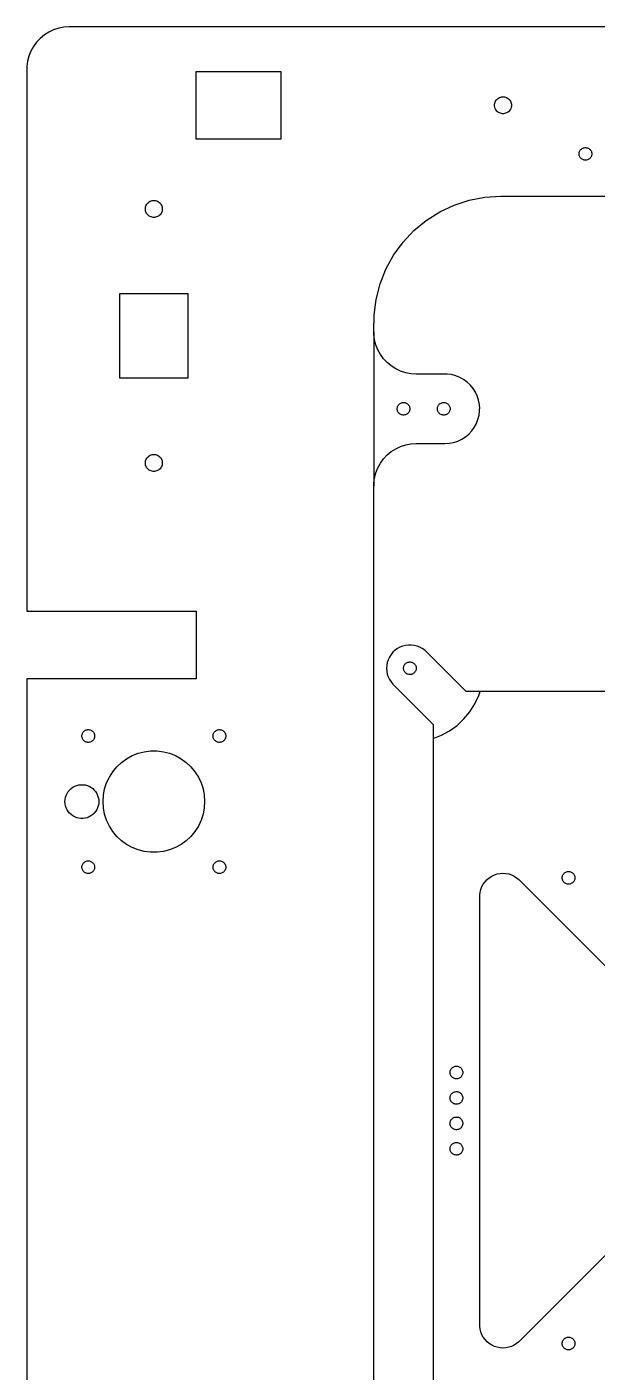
# Model space of a CAD drawing. Header units: millimetres. Extents: x -400 to 400, y 10 to 536.
# Drawn here: x 10 to 144.8, y 218.2 to 536 of the extents above; entities that cross this region are included whole.
import ezdxf

# ---------------------------------------------------------------- set-up
doc = ezdxf.new("R2010")
doc.units = ezdxf.units.MM
doc.layers.add('iTopie_plates-CNC-16mm_thickness_layer_1', color=1, linetype='Continuous')
doc.layers.add('iTopie_plates-CNC-16mm_thickness_layer_2', color=2, linetype='Continuous')

msp = doc.modelspace()

# ---------------------------------------------------------------- linework, layer by layer
at = {"layer": 'iTopie_plates-CNC-16mm_thickness_layer_1'}
for points in [[(390, 536), (20, 536), (20, 536), (18.7467, 535.921), (18.7467, 535.921), (17.5131, 535.686), (17.5131, 535.686), (16.3187, 535.298), (16.3187, 535.298), (15.1824, 534.763), (15.1824, 534.763), (14.1221, 534.09), (14.1221, 534.09), (13.1545, 533.29), (13.1545, 533.29), (12.2949, 532.374), (12.2949, 532.374), (11.5567, 531.358), (11.5567, 531.358), (10.9517, 530.258), (10.9517, 530.258), (10.4894, 529.09), (10.4894, 529.09), (10.1771, 527.874), (10.1771, 527.874), (10.0197, 526.628), (10.0197, 526.628), (10.0197, 526), (10.0197, 526), (10, 526), (10, 526), (10, 398), (10, 398), (50, 398), (50, 398), (50, 382), (50, 382), (10, 382), (10, 382), (10, 106)], [(50, 509.5), (50, 525.5), (50, 525.5), (70, 525.5), (70, 525.5), (70, 509.5), (70, 509.5), (50, 509.5)], [(122.374, 515.504), (122.125, 515.535), (122.125, 515.535), (121.882, 515.598), (121.882, 515.598), (121.648, 515.69), (121.648, 515.69), (121.428, 515.811), (121.428, 515.811), (121.225, 515.959), (121.225, 515.959), (121.042, 516.131), (121.042, 516.131), (120.882, 516.324), (120.882, 516.324), (120.747, 516.536), (120.747, 516.536), (120.64, 516.764), (120.64, 516.764), (120.563, 517.003), (120.563, 517.003), (120.516, 517.249), (120.516, 517.249), (120.5, 517.5), (120.5, 517.5), (120.516, 517.751), (120.516, 517.751), (120.563, 517.997), (120.563, 517.997), (120.64, 518.236), (120.64, 518.236), (120.747, 518.464), (120.747, 518.464), (120.882, 518.676), (120.882, 518.676), (121.042, 518.869), (121.042, 518.869), (121.225, 519.041), (121.225, 519.041), (121.428, 519.189), (121.428, 519.189), (121.648, 519.31), (121.648, 519.31), (121.882, 519.402), (121.882, 519.402), (122.125, 519.465), (122.125, 519.465), (122.374, 519.496), (122.374, 519.496), (122.626, 519.496), (122.626, 519.496), (122.875, 519.465), (122.875, 519.465), (123.118, 519.402), (123.118, 519.402), (123.352, 519.31), (123.352, 519.31), (123.572, 519.189), (123.572, 519.189), (123.775, 519.041), (123.775, 519.041), (123.958, 518.869), (123.958, 518.869), (124.118, 518.676), (124.118, 518.676), (124.253, 518.464), (124.253, 518.464), (124.36, 518.236), (124.36, 518.236), (124.437, 517.997), (124.437, 517.997), (124.484, 517.751), (124.484, 517.751), (124.5, 517.5), (124.5, 517.5), (124.484, 517.249), (124.484, 517.249), (124.437, 517.003), (124.437, 517.003), (124.36, 516.764), (124.36, 516.764), (124.253, 516.536), (124.253, 516.536), (124.118, 516.324), (124.118, 516.324), (123.958, 516.131), (123.958, 516.131), (123.775, 515.959), (123.775, 515.959), (123.572, 515.811), (123.572, 515.811), (123.352, 515.69), (123.352, 515.69), (123.118, 515.598), (123.118, 515.598), (122.875, 515.535), (122.875, 515.535), (122.626, 515.504), (122.626, 515.504), (122.374, 515.504)], [(141.906, 504.503), (141.719, 504.527), (141.719, 504.527), (141.536, 504.573), (141.536, 504.573), (141.361, 504.643), (141.361, 504.643), (141.196, 504.734), (141.196, 504.734), (141.044, 504.844), (141.044, 504.844), (140.907, 504.973), (140.907, 504.973), (140.786, 505.118), (140.786, 505.118), (140.686, 505.277), (140.686, 505.277), (140.605, 505.448), (140.605, 505.448), (140.547, 505.627), (140.547, 505.627), (140.512, 505.812), (140.512, 505.812), (140.5, 506), (140.5, 506), (140.512, 506.188), (140.512, 506.188), (140.547, 506.373), (140.547, 506.373), (140.605, 506.552), (140.605, 506.552), (140.686, 506.723), (140.686, 506.723), (140.786, 506.882), (140.786, 506.882), (140.907, 507.027), (140.907, 507.027), (141.044, 507.156), (141.044, 507.156), (141.196, 507.266), (141.196, 507.266), (141.361, 507.357), (141.361, 507.357), (141.536, 507.427), (141.536, 507.427), (141.719, 507.473), (141.719, 507.473), (141.906, 507.497), (141.906, 507.497), (142.094, 507.497), (142.094, 507.497), (142.281, 507.473), (142.281, 507.473), (142.464, 507.427), (142.464, 507.427), (142.639, 507.357), (142.639, 507.357), (142.804, 507.266), (142.804, 507.266), (142.956, 507.156), (142.956, 507.156), (143.093, 507.027), (143.093, 507.027), (143.214, 506.882), (143.214, 506.882), (143.314, 506.723), (143.314, 506.723), (143.395, 506.552), (143.395, 506.552), (143.453, 506.373), (143.453, 506.373), (143.488, 506.188), (143.488, 506.188), (143.5, 506), (143.5, 506), (143.488, 505.812), (143.488, 505.812), (143.453, 505.627), (143.453, 505.627), (143.395, 505.448), (143.395, 505.448), (143.314, 505.277), (143.314, 505.277), (143.214, 505.118), (143.214, 505.118), (143.093, 504.973), (143.093, 504.973), (142.956, 504.844), (142.956, 504.844), (142.804, 504.734), (142.804, 504.734), (142.639, 504.643), (142.639, 504.643), (142.464, 504.573), (142.464, 504.573), (142.281, 504.527), (142.281, 504.527), (142.094, 504.503), (142.094, 504.503), (141.906, 504.503)], [(92, 166), (92, 427.6), (92, 427.6), (92.0197, 427.6), (92.0197, 427.6), (92.0197, 428.228), (92.0197, 428.228), (92.1771, 429.474), (92.1771, 429.474), (92.4894, 430.69), (92.4894, 430.69), (92.9517, 431.858), (92.9517, 431.858), (93.5567, 432.958), (93.5567, 432.958), (94.2949, 433.974), (94.2949, 433.974), (95.1545, 434.89), (95.1545, 434.89), (96.1221, 435.69), (96.1221, 435.69), (97.1824, 436.363), (97.1824, 436.363), (98.3187, 436.898), (98.3187, 436.898), (99.5131, 437.286), (99.5131, 437.286), (100.747, 437.521), (100.747, 437.521), (102, 437.6), (102, 437.6), (108.8, 437.6), (108.8, 437.6), (109.828, 437.665), (109.828, 437.665), (110.839, 437.858), (110.839, 437.858), (111.819, 438.176), (111.819, 438.176), (112.75, 438.614), (112.75, 438.614), (113.62, 439.166), (113.62, 439.166), (114.413, 439.822), (114.413, 439.822), (115.118, 440.573), (115.118, 440.573), (115.723, 441.406), (115.723, 441.406), (116.22, 442.309), (116.22, 442.309), (116.599, 443.266), (116.599, 443.266), (116.855, 444.263), (116.855, 444.263), (116.984, 445.285), (116.984, 445.285), (116.984, 445.8), (116.984, 445.8), (117, 445.8), (117, 445.8), (116.935, 446.828), (116.935, 446.828), (116.742, 447.839), (116.742, 447.839), (116.424, 448.819), (116.424, 448.819), (115.986, 449.75), (115.986, 449.75), (115.434, 450.62), (115.434, 450.62), (114.778, 451.413), (114.778, 451.413), (114.027, 452.118), (114.027, 452.118), (113.194, 452.723), (113.194, 452.723), (112.291, 453.22), (112.291, 453.22), (111.334, 453.599), (111.334, 453.599), (110.337, 453.855), (110.337, 453.855), (109.315, 453.984), (109.315, 453.984), (108.8, 453.984), (108.8, 453.984), (108.8, 454), (108.8, 454), (102, 454), (102, 454), (100.747, 454.079), (100.747, 454.079), (99.5131, 454.314), (99.5131, 454.314), (98.3187, 454.702), (98.3187, 454.702), (97.1824, 455.237), (97.1824, 455.237), (96.1221, 455.91), (96.1221, 455.91), (95.1545, 456.71), (95.1545, 456.71), (94.2949, 457.626), (94.2949, 457.626), (93.5567, 458.642), (93.5567, 458.642), (92.9517, 459.742), (92.9517, 459.742), (92.4894, 460.91), (92.4894, 460.91), (92.1771, 462.126), (92.1771, 462.126), (92.0197, 463.372), (92.0197, 463.372), (92.0197, 464), (92.0197, 464), (92, 464), (92, 464), (92, 466), (92, 466), (92.0592, 466), (92.0592, 466), (92.0592, 467.884), (92.0592, 467.884), (92.5314, 471.621), (92.5314, 471.621), (93.4683, 475.271), (93.4683, 475.271), (94.8552, 478.773), (94.8552, 478.773), (96.6702, 482.075), (96.6702, 482.075), (98.8846, 485.123), (98.8846, 485.123), (101.464, 487.869), (101.464, 487.869), (104.366, 490.271), (104.366, 490.271), (107.547, 492.289), (107.547, 492.289), (110.956, 493.893), (110.956, 493.893), (114.539, 495.057), (114.539, 495.057), (118.24, 495.763), (118.24, 495.763), (122, 496), (122, 496), (170, 496)], [(39.8744, 491.004), (39.6252, 491.035), (39.6252, 491.035), (39.382, 491.098), (39.382, 491.098), (39.1484, 491.19), (39.1484, 491.19), (38.9283, 491.311), (38.9283, 491.311), (38.7251, 491.459), (38.7251, 491.459), (38.5421, 491.631), (38.5421, 491.631), (38.382, 491.824), (38.382, 491.824), (38.2474, 492.036), (38.2474, 492.036), (38.1404, 492.264), (38.1404, 492.264), (38.0628, 492.503), (38.0628, 492.503), (38.0158, 492.749), (38.0158, 492.749), (38, 493), (38, 493), (38.0158, 493.251), (38.0158, 493.251), (38.0628, 493.497), (38.0628, 493.497), (38.1404, 493.736), (38.1404, 493.736), (38.2474, 493.964), (38.2474, 493.964), (38.382, 494.176), (38.382, 494.176), (38.5421, 494.369), (38.5421, 494.369), (38.7251, 494.541), (38.7251, 494.541), (38.9283, 494.689), (38.9283, 494.689), (39.1484, 494.81), (39.1484, 494.81), (39.382, 494.902), (39.382, 494.902), (39.6252, 494.965), (39.6252, 494.965), (39.8744, 494.996), (39.8744, 494.996), (40.1256, 494.996), (40.1256, 494.996), (40.3748, 494.965), (40.3748, 494.965), (40.618, 494.902), (40.618, 494.902), (40.8515, 494.81), (40.8515, 494.81), (41.0716, 494.689), (41.0716, 494.689), (41.2748, 494.541), (41.2748, 494.541), (41.4579, 494.369), (41.4579, 494.369), (41.618, 494.176), (41.618, 494.176), (41.7526, 493.964), (41.7526, 493.964), (41.8595, 493.736), (41.8595, 493.736), (41.9372, 493.497), (41.9372, 493.497), (41.9842, 493.251), (41.9842, 493.251), (42, 493), (42, 493), (41.9842, 492.749), (41.9842, 492.749), (41.9372, 492.503), (41.9372, 492.503), (41.8595, 492.264), (41.8595, 492.264), (41.7526, 492.036), (41.7526, 492.036), (41.618, 491.824), (41.618, 491.824), (41.4579, 491.631), (41.4579, 491.631), (41.2748, 491.459), (41.2748, 491.459), (41.0716, 491.311), (41.0716, 491.311), (40.8515, 491.19), (40.8515, 491.19), (40.618, 491.098), (40.618, 491.098), (40.3748, 491.035), (40.3748, 491.035), (40.1256, 491.004), (40.1256, 491.004), (39.8744, 491.004)], [(32, 453), (32, 473), (32, 473), (48, 473), (48, 473), (48, 453), (48, 453), (32, 453)], [(98.9058, 444.303), (98.7189, 444.327), (98.7189, 444.327), (98.5365, 444.373), (98.5365, 444.373), (98.3613, 444.443), (98.3613, 444.443), (98.1963, 444.534), (98.1963, 444.534), (98.0439, 444.644), (98.0439, 444.644), (97.9065, 444.773), (97.9065, 444.773), (97.7865, 444.918), (97.7865, 444.918), (97.6855, 445.077), (97.6855, 445.077), (97.6053, 445.248), (97.6053, 445.248), (97.5471, 445.427), (97.5471, 445.427), (97.5118, 445.612), (97.5118, 445.612), (97.5, 445.8), (97.5, 445.8), (97.5118, 445.988), (97.5118, 445.988), (97.5471, 446.173), (97.5471, 446.173), (97.6053, 446.352), (97.6053, 446.352), (97.6855, 446.523), (97.6855, 446.523), (97.7865, 446.682), (97.7865, 446.682), (97.9065, 446.827), (97.9065, 446.827), (98.0439, 446.956), (98.0439, 446.956), (98.1963, 447.066), (98.1963, 447.066), (98.3613, 447.157), (98.3613, 447.157), (98.5365, 447.227), (98.5365, 447.227), (98.7189, 447.273), (98.7189, 447.273), (98.9058, 447.297), (98.9058, 447.297), (99.0942, 447.297), (99.0942, 447.297), (99.2811, 447.273), (99.2811, 447.273), (99.4635, 447.227), (99.4635, 447.227), (99.6387, 447.157), (99.6387, 447.157), (99.8037, 447.066), (99.8037, 447.066), (99.9561, 446.956), (99.9561, 446.956), (100.093, 446.827), (100.093, 446.827), (100.214, 446.682), (100.214, 446.682), (100.314, 446.523), (100.314, 446.523), (100.395, 446.352), (100.395, 446.352), (100.453, 446.173), (100.453, 446.173), (100.488, 445.988), (100.488, 445.988), (100.5, 445.8), (100.5, 445.8), (100.488, 445.612), (100.488, 445.612), (100.453, 445.427), (100.453, 445.427), (100.395, 445.248), (100.395, 445.248), (100.314, 445.077), (100.314, 445.077), (100.214, 444.918), (100.214, 444.918), (100.093, 444.773), (100.093, 444.773), (99.9561, 444.644), (99.9561, 444.644), (99.8037, 444.534), (99.8037, 444.534), (99.6387, 444.443), (99.6387, 444.443), (99.4635, 444.373), (99.4635, 444.373), (99.2811, 444.327), (99.2811, 444.327), (99.0942, 444.303), (99.0942, 444.303), (98.9058, 444.303)], [(108.406, 444.303), (108.219, 444.327), (108.219, 444.327), (108.036, 444.373), (108.036, 444.373), (107.861, 444.443), (107.861, 444.443), (107.696, 444.534), (107.696, 444.534), (107.544, 444.644), (107.544, 444.644), (107.407, 444.773), (107.407, 444.773), (107.286, 444.918), (107.286, 444.918), (107.186, 445.077), (107.186, 445.077), (107.105, 445.248), (107.105, 445.248), (107.047, 445.427), (107.047, 445.427), (107.012, 445.612), (107.012, 445.612), (107, 445.8), (107, 445.8), (107.012, 445.988), (107.012, 445.988), (107.047, 446.173), (107.047, 446.173), (107.105, 446.352), (107.105, 446.352), (107.186, 446.523), (107.186, 446.523), (107.286, 446.682), (107.286, 446.682), (107.407, 446.827), (107.407, 446.827), (107.544, 446.956), (107.544, 446.956), (107.696, 447.066), (107.696, 447.066), (107.861, 447.157), (107.861, 447.157), (108.036, 447.227), (108.036, 447.227), (108.219, 447.273), (108.219, 447.273), (108.406, 447.297), (108.406, 447.297), (108.594, 447.297), (108.594, 447.297), (108.781, 447.273), (108.781, 447.273), (108.964, 447.227), (108.964, 447.227), (109.139, 447.157), (109.139, 447.157), (109.304, 447.066), (109.304, 447.066), (109.456, 446.956), (109.456, 446.956), (109.593, 446.827), (109.593, 446.827), (109.714, 446.682), (109.714, 446.682), (109.814, 446.523), (109.814, 446.523), (109.895, 446.352), (109.895, 446.352), (109.953, 446.173), (109.953, 446.173), (109.988, 445.988), (109.988, 445.988), (110, 445.8), (110, 445.8), (109.988, 445.612), (109.988, 445.612), (109.953, 445.427), (109.953, 445.427), (109.895, 445.248), (109.895, 445.248), (109.814, 445.077), (109.814, 445.077), (109.714, 444.918), (109.714, 444.918), (109.593, 444.773), (109.593, 444.773), (109.456, 444.644), (109.456, 444.644), (109.304, 444.534), (109.304, 444.534), (109.139, 444.443), (109.139, 444.443), (108.964, 444.373), (108.964, 444.373), (108.781, 444.327), (108.781, 444.327), (108.594, 444.303), (108.594, 444.303), (108.406, 444.303)], [(39.8744, 431.004), (39.6252, 431.035), (39.6252, 431.035), (39.382, 431.098), (39.382, 431.098), (39.1484, 431.19), (39.1484, 431.19), (38.9283, 431.311), (38.9283, 431.311), (38.7251, 431.459), (38.7251, 431.459), (38.5421, 431.631), (38.5421, 431.631), (38.382, 431.824), (38.382, 431.824), (38.2474, 432.036), (38.2474, 432.036), (38.1404, 432.264), (38.1404, 432.264), (38.0628, 432.503), (38.0628, 432.503), (38.0158, 432.749), (38.0158, 432.749), (38, 433), (38, 433), (38.0158, 433.251), (38.0158, 433.251), (38.0628, 433.497), (38.0628, 433.497), (38.1404, 433.736), (38.1404, 433.736), (38.2474, 433.964), (38.2474, 433.964), (38.382, 434.176), (38.382, 434.176), (38.5421, 434.369), (38.5421, 434.369), (38.7251, 434.541), (38.7251, 434.541), (38.9283, 434.689), (38.9283, 434.689), (39.1484, 434.81), (39.1484, 434.81), (39.382, 434.902), (39.382, 434.902), (39.6252, 434.965), (39.6252, 434.965), (39.8744, 434.996), (39.8744, 434.996), (40.1256, 434.996), (40.1256, 434.996), (40.3748, 434.965), (40.3748, 434.965), (40.618, 434.902), (40.618, 434.902), (40.8515, 434.81), (40.8515, 434.81), (41.0716, 434.689), (41.0716, 434.689), (41.2748, 434.541), (41.2748, 434.541), (41.4579, 434.369), (41.4579, 434.369), (41.618, 434.176), (41.618, 434.176), (41.7526, 433.964), (41.7526, 433.964), (41.8595, 433.736), (41.8595, 433.736), (41.9372, 433.497), (41.9372, 433.497), (41.9842, 433.251), (41.9842, 433.251), (42, 433), (42, 433), (41.9842, 432.749), (41.9842, 432.749), (41.9372, 432.503), (41.9372, 432.503), (41.8595, 432.264), (41.8595, 432.264), (41.7526, 432.036), (41.7526, 432.036), (41.618, 431.824), (41.618, 431.824), (41.4579, 431.631), (41.4579, 431.631), (41.2748, 431.459), (41.2748, 431.459), (41.0716, 431.311), (41.0716, 431.311), (40.8515, 431.19), (40.8515, 431.19), (40.618, 431.098), (40.618, 431.098), (40.3748, 431.035), (40.3748, 431.035), (40.1256, 431.004), (40.1256, 431.004), (39.8744, 431.004)], [(296.226, 379), (113.774, 379), (113.774, 379), (104.509, 388.265), (104.509, 388.265), (104.006, 388.738), (104.006, 388.738), (103.447, 389.144), (103.447, 389.144), (102.842, 389.477), (102.842, 389.477), (102.2, 389.731), (102.2, 389.731), (101.531, 389.903), (101.531, 389.903), (100.845, 389.989), (100.845, 389.989), (100.155, 389.989), (100.155, 389.989), (99.4694, 389.903), (99.4694, 389.903), (98.8004, 389.731), (98.8004, 389.731), (98.1582, 389.477), (98.1582, 389.477), (97.5529, 389.144), (97.5529, 389.144), (96.9942, 388.738), (96.9942, 388.738), (96.4907, 388.265), (96.4907, 388.265), (96.0504, 387.733), (96.0504, 387.733), (95.6803, 387.15), (95.6803, 387.15), (95.3862, 386.525), (95.3862, 386.525), (95.1728, 385.868), (95.1728, 385.868), (95.0434, 385.189), (95.0434, 385.189), (95, 384.5), (95, 384.5), (95.0434, 383.811), (95.0434, 383.811), (95.1728, 383.132), (95.1728, 383.132), (95.3862, 382.475), (95.3862, 382.475), (95.6803, 381.85), (95.6803, 381.85), (96.0504, 381.267), (96.0504, 381.267), (96.4907, 380.735), (96.4907, 380.735), (106, 371.226), (106, 371.226), (106, 188.774)], [(100.406, 383.003), (100.219, 383.027), (100.219, 383.027), (100.036, 383.073), (100.036, 383.073), (99.8613, 383.143), (99.8613, 383.143), (99.6963, 383.234), (99.6963, 383.234), (99.5439, 383.344), (99.5439, 383.344), (99.4065, 383.473), (99.4065, 383.473), (99.2865, 383.618), (99.2865, 383.618), (99.1855, 383.777), (99.1855, 383.777), (99.1053, 383.948), (99.1053, 383.948), (99.0471, 384.127), (99.0471, 384.127), (99.0118, 384.312), (99.0118, 384.312), (99, 384.5), (99, 384.5), (99.0118, 384.688), (99.0118, 384.688), (99.0471, 384.873), (99.0471, 384.873), (99.1053, 385.052), (99.1053, 385.052), (99.1855, 385.223), (99.1855, 385.223), (99.2865, 385.382), (99.2865, 385.382), (99.4065, 385.527), (99.4065, 385.527), (99.5439, 385.656), (99.5439, 385.656), (99.6963, 385.766), (99.6963, 385.766), (99.8613, 385.857), (99.8613, 385.857), (100.036, 385.927), (100.036, 385.927), (100.219, 385.973), (100.219, 385.973), (100.406, 385.997), (100.406, 385.997), (100.594, 385.997), (100.594, 385.997), (100.781, 385.973), (100.781, 385.973), (100.964, 385.927), (100.964, 385.927), (101.139, 385.857), (101.139, 385.857), (101.304, 385.766), (101.304, 385.766), (101.456, 385.656), (101.456, 385.656), (101.593, 385.527), (101.593, 385.527), (101.714, 385.382), (101.714, 385.382), (101.814, 385.223), (101.814, 385.223), (101.895, 385.052), (101.895, 385.052), (101.953, 384.873), (101.953, 384.873), (101.988, 384.688), (101.988, 384.688), (102, 384.5), (102, 384.5), (101.988, 384.312), (101.988, 384.312), (101.953, 384.127), (101.953, 384.127), (101.895, 383.948), (101.895, 383.948), (101.814, 383.777), (101.814, 383.777), (101.714, 383.618), (101.714, 383.618), (101.593, 383.473), (101.593, 383.473), (101.456, 383.344), (101.456, 383.344), (101.304, 383.234), (101.304, 383.234), (101.139, 383.143), (101.139, 383.143), (100.964, 383.073), (100.964, 383.073), (100.781, 383.027), (100.781, 383.027), (100.594, 383.003), (100.594, 383.003), (100.406, 383.003)], [(24.4058, 367.003), (24.2189, 367.027), (24.2189, 367.027), (24.0365, 367.073), (24.0365, 367.073), (23.8613, 367.143), (23.8613, 367.143), (23.6963, 367.234), (23.6963, 367.234), (23.5439, 367.344), (23.5439, 367.344), (23.4066, 367.473), (23.4066, 367.473), (23.2865, 367.618), (23.2865, 367.618), (23.1855, 367.777), (23.1855, 367.777), (23.1053, 367.948), (23.1053, 367.948), (23.0471, 368.127), (23.0471, 368.127), (23.0118, 368.312), (23.0118, 368.312), (23, 368.5), (23, 368.5), (23.0118, 368.688), (23.0118, 368.688), (23.0471, 368.873), (23.0471, 368.873), (23.1053, 369.052), (23.1053, 369.052), (23.1855, 369.223), (23.1855, 369.223), (23.2865, 369.382), (23.2865, 369.382), (23.4066, 369.527), (23.4066, 369.527), (23.5439, 369.656), (23.5439, 369.656), (23.6963, 369.766), (23.6963, 369.766), (23.8613, 369.857), (23.8613, 369.857), (24.0365, 369.927), (24.0365, 369.927), (24.2189, 369.973), (24.2189, 369.973), (24.4058, 369.997), (24.4058, 369.997), (24.5942, 369.997), (24.5942, 369.997), (24.7811, 369.973), (24.7811, 369.973), (24.9635, 369.927), (24.9635, 369.927), (25.1387, 369.857), (25.1387, 369.857), (25.3037, 369.766), (25.3037, 369.766), (25.4561, 369.656), (25.4561, 369.656), (25.5934, 369.527), (25.5934, 369.527), (25.7135, 369.382), (25.7135, 369.382), (25.8145, 369.223), (25.8145, 369.223), (25.8947, 369.052), (25.8947, 369.052), (25.9529, 368.873), (25.9529, 368.873), (25.9882, 368.688), (25.9882, 368.688), (26, 368.5), (26, 368.5), (25.9882, 368.312), (25.9882, 368.312), (25.9529, 368.127), (25.9529, 368.127), (25.8947, 367.948), (25.8947, 367.948), (25.8145, 367.777), (25.8145, 367.777), (25.7135, 367.618), (25.7135, 367.618), (25.5934, 367.473), (25.5934, 367.473), (25.4561, 367.344), (25.4561, 367.344), (25.3037, 367.234), (25.3037, 367.234), (25.1387, 367.143), (25.1387, 367.143), (24.9635, 367.073), (24.9635, 367.073), (24.7811, 367.027), (24.7811, 367.027), (24.5942, 367.003), (24.5942, 367.003), (24.4058, 367.003)], [(55.4058, 367.003), (55.2189, 367.027), (55.2189, 367.027), (55.0365, 367.073), (55.0365, 367.073), (54.8613, 367.143), (54.8613, 367.143), (54.6963, 367.234), (54.6963, 367.234), (54.5439, 367.344), (54.5439, 367.344), (54.4065, 367.473), (54.4065, 367.473), (54.2865, 367.618), (54.2865, 367.618), (54.1855, 367.777), (54.1855, 367.777), (54.1053, 367.948), (54.1053, 367.948), (54.0471, 368.127), (54.0471, 368.127), (54.0118, 368.312), (54.0118, 368.312), (54, 368.5), (54, 368.5), (54.0118, 368.688), (54.0118, 368.688), (54.0471, 368.873), (54.0471, 368.873), (54.1053, 369.052), (54.1053, 369.052), (54.1855, 369.223), (54.1855, 369.223), (54.2865, 369.382), (54.2865, 369.382), (54.4065, 369.527), (54.4065, 369.527), (54.5439, 369.656), (54.5439, 369.656), (54.6963, 369.766), (54.6963, 369.766), (54.8613, 369.857), (54.8613, 369.857), (55.0365, 369.927), (55.0365, 369.927), (55.2189, 369.973), (55.2189, 369.973), (55.4058, 369.997), (55.4058, 369.997), (55.5942, 369.997), (55.5942, 369.997), (55.7811, 369.973), (55.7811, 369.973), (55.9635, 369.927), (55.9635, 369.927), (56.1387, 369.857), (56.1387, 369.857), (56.3037, 369.766), (56.3037, 369.766), (56.4561, 369.656), (56.4561, 369.656), (56.5934, 369.527), (56.5934, 369.527), (56.7135, 369.382), (56.7135, 369.382), (56.8145, 369.223), (56.8145, 369.223), (56.8947, 369.052), (56.8947, 369.052), (56.9529, 368.873), (56.9529, 368.873), (56.9882, 368.688), (56.9882, 368.688), (57, 368.5), (57, 368.5), (56.9882, 368.312), (56.9882, 368.312), (56.9529, 368.127), (56.9529, 368.127), (56.8947, 367.948), (56.8947, 367.948), (56.8145, 367.777), (56.8145, 367.777), (56.7135, 367.618), (56.7135, 367.618), (56.5934, 367.473), (56.5934, 367.473), (56.4561, 367.344), (56.4561, 367.344), (56.3037, 367.234), (56.3037, 367.234), (56.1387, 367.143), (56.1387, 367.143), (55.9635, 367.073), (55.9635, 367.073), (55.7811, 367.027), (55.7811, 367.027), (55.5942, 367.003), (55.5942, 367.003), (55.4058, 367.003)], [(39.2465, 341.024), (37.7514, 341.213), (37.7514, 341.213), (36.2918, 341.587), (36.2918, 341.587), (34.8907, 342.142), (34.8907, 342.142), (33.5701, 342.868), (33.5701, 342.868), (32.3509, 343.754), (32.3509, 343.754), (31.2524, 344.785), (31.2524, 344.785), (30.2918, 345.947), (30.2918, 345.947), (29.4843, 347.219), (29.4843, 347.219), (28.8427, 348.583), (28.8427, 348.583), (28.377, 350.016), (28.377, 350.016), (28.0946, 351.496), (28.0946, 351.496), (28, 353), (28, 353), (28.0946, 354.504), (28.0946, 354.504), (28.377, 355.984), (28.377, 355.984), (28.8427, 357.417), (28.8427, 357.417), (29.4843, 358.781), (29.4843, 358.781), (30.2918, 360.053), (30.2918, 360.053), (31.2524, 361.215), (31.2524, 361.215), (32.3509, 362.246), (32.3509, 362.246), (33.5701, 363.132), (33.5701, 363.132), (34.8907, 363.858), (34.8907, 363.858), (36.2918, 364.413), (36.2918, 364.413), (37.7514, 364.787), (37.7514, 364.787), (39.2465, 364.976), (39.2465, 364.976), (40.7535, 364.976), (40.7535, 364.976), (42.2486, 364.787), (42.2486, 364.787), (43.7082, 364.413), (43.7082, 364.413), (45.1093, 363.858), (45.1093, 363.858), (46.4299, 363.132), (46.4299, 363.132), (47.6491, 362.246), (47.6491, 362.246), (48.7476, 361.215), (48.7476, 361.215), (49.7082, 360.053), (49.7082, 360.053), (50.5157, 358.781), (50.5157, 358.781), (51.1573, 357.417), (51.1573, 357.417), (51.623, 355.984), (51.623, 355.984), (51.9054, 354.504), (51.9054, 354.504), (52, 353), (52, 353), (51.9054, 351.496), (51.9054, 351.496), (51.623, 350.016), (51.623, 350.016), (51.1573, 348.583), (51.1573, 348.583), (50.5157, 347.219), (50.5157, 347.219), (49.7082, 345.947), (49.7082, 345.947), (48.7476, 344.785), (48.7476, 344.785), (47.6491, 343.754), (47.6491, 343.754), (46.4299, 342.868), (46.4299, 342.868), (45.1093, 342.142), (45.1093, 342.142), (43.7082, 341.587), (43.7082, 341.587), (42.2486, 341.213), (42.2486, 341.213), (40.7535, 341.024), (40.7535, 341.024), (39.2465, 341.024)], [(22.7488, 349.008), (22.2505, 349.071), (22.2505, 349.071), (21.7639, 349.196), (21.7639, 349.196), (21.2969, 349.381), (21.2969, 349.381), (20.8567, 349.623), (20.8567, 349.623), (20.4503, 349.918), (20.4503, 349.918), (20.0841, 350.262), (20.0841, 350.262), (19.7639, 350.649), (19.7639, 350.649), (19.4948, 351.073), (19.4948, 351.073), (19.2809, 351.528), (19.2809, 351.528), (19.1257, 352.005), (19.1257, 352.005), (19.0316, 352.499), (19.0316, 352.499), (19, 353), (19, 353), (19.0316, 353.501), (19.0316, 353.501), (19.1257, 353.995), (19.1257, 353.995), (19.2809, 354.472), (19.2809, 354.472), (19.4948, 354.927), (19.4948, 354.927), (19.7639, 355.351), (19.7639, 355.351), (20.0841, 355.738), (20.0841, 355.738), (20.4503, 356.082), (20.4503, 356.082), (20.8567, 356.377), (20.8567, 356.377), (21.2969, 356.619), (21.2969, 356.619), (21.7639, 356.804), (21.7639, 356.804), (22.2505, 356.929), (22.2505, 356.929), (22.7488, 356.992), (22.7488, 356.992), (23.2512, 356.992), (23.2512, 356.992), (23.7495, 356.929), (23.7495, 356.929), (24.2361, 356.804), (24.2361, 356.804), (24.7031, 356.619), (24.7031, 356.619), (25.1433, 356.377), (25.1433, 356.377), (25.5497, 356.082), (25.5497, 356.082), (25.9159, 355.738), (25.9159, 355.738), (26.2361, 355.351), (26.2361, 355.351), (26.5052, 354.927), (26.5052, 354.927), (26.7191, 354.472), (26.7191, 354.472), (26.8743, 353.995), (26.8743, 353.995), (26.9685, 353.501), (26.9685, 353.501), (27, 353), (27, 353), (26.9685, 352.499), (26.9685, 352.499), (26.8743, 352.005), (26.8743, 352.005), (26.7191, 351.528), (26.7191, 351.528), (26.5052, 351.073), (26.5052, 351.073), (26.2361, 350.649), (26.2361, 350.649), (25.9159, 350.262), (25.9159, 350.262), (25.5497, 349.918), (25.5497, 349.918), (25.1433, 349.623), (25.1433, 349.623), (24.7031, 349.381), (24.7031, 349.381), (24.2361, 349.196), (24.2361, 349.196), (23.7495, 349.071), (23.7495, 349.071), (23.2512, 349.008), (23.2512, 349.008), (22.7488, 349.008)], [(24.4058, 336.003), (24.2189, 336.027), (24.2189, 336.027), (24.0365, 336.073), (24.0365, 336.073), (23.8613, 336.143), (23.8613, 336.143), (23.6963, 336.234), (23.6963, 336.234), (23.5439, 336.344), (23.5439, 336.344), (23.4066, 336.473), (23.4066, 336.473), (23.2865, 336.618), (23.2865, 336.618), (23.1855, 336.777), (23.1855, 336.777), (23.1053, 336.948), (23.1053, 336.948), (23.0471, 337.127), (23.0471, 337.127), (23.0118, 337.312), (23.0118, 337.312), (23, 337.5), (23, 337.5), (23.0118, 337.688), (23.0118, 337.688), (23.0471, 337.873), (23.0471, 337.873), (23.1053, 338.052), (23.1053, 338.052), (23.1855, 338.223), (23.1855, 338.223), (23.2865, 338.382), (23.2865, 338.382), (23.4066, 338.527), (23.4066, 338.527), (23.5439, 338.656), (23.5439, 338.656), (23.6963, 338.766), (23.6963, 338.766), (23.8613, 338.857), (23.8613, 338.857), (24.0365, 338.927), (24.0365, 338.927), (24.2189, 338.973), (24.2189, 338.973), (24.4058, 338.997), (24.4058, 338.997), (24.5942, 338.997), (24.5942, 338.997), (24.7811, 338.973), (24.7811, 338.973), (24.9635, 338.927), (24.9635, 338.927), (25.1387, 338.857), (25.1387, 338.857), (25.3037, 338.766), (25.3037, 338.766), (25.4561, 338.656), (25.4561, 338.656), (25.5934, 338.527), (25.5934, 338.527), (25.7135, 338.382), (25.7135, 338.382), (25.8145, 338.223), (25.8145, 338.223), (25.8947, 338.052), (25.8947, 338.052), (25.9529, 337.873), (25.9529, 337.873), (25.9882, 337.688), (25.9882, 337.688), (26, 337.5), (26, 337.5), (25.9882, 337.312), (25.9882, 337.312), (25.9529, 337.127), (25.9529, 337.127), (25.8947, 336.948), (25.8947, 336.948), (25.8145, 336.777), (25.8145, 336.777), (25.7135, 336.618), (25.7135, 336.618), (25.5934, 336.473), (25.5934, 336.473), (25.4561, 336.344), (25.4561, 336.344), (25.3037, 336.234), (25.3037, 336.234), (25.1387, 336.143), (25.1387, 336.143), (24.9635, 336.073), (24.9635, 336.073), (24.7811, 336.027), (24.7811, 336.027), (24.5942, 336.003), (24.5942, 336.003), (24.4058, 336.003)], [(55.4058, 336.003), (55.2189, 336.027), (55.2189, 336.027), (55.0365, 336.073), (55.0365, 336.073), (54.8613, 336.143), (54.8613, 336.143), (54.6963, 336.234), (54.6963, 336.234), (54.5439, 336.344), (54.5439, 336.344), (54.4065, 336.473), (54.4065, 336.473), (54.2865, 336.618), (54.2865, 336.618), (54.1855, 336.777), (54.1855, 336.777), (54.1053, 336.948), (54.1053, 336.948), (54.0471, 337.127), (54.0471, 337.127), (54.0118, 337.312), (54.0118, 337.312), (54, 337.5), (54, 337.5), (54.0118, 337.688), (54.0118, 337.688), (54.0471, 337.873), (54.0471, 337.873), (54.1053, 338.052), (54.1053, 338.052), (54.1855, 338.223), (54.1855, 338.223), (54.2865, 338.382), (54.2865, 338.382), (54.4065, 338.527), (54.4065, 338.527), (54.5439, 338.656), (54.5439, 338.656), (54.6963, 338.766), (54.6963, 338.766), (54.8613, 338.857), (54.8613, 338.857), (55.0365, 338.927), (55.0365, 338.927), (55.2189, 338.973), (55.2189, 338.973), (55.4058, 338.997), (55.4058, 338.997), (55.5942, 338.997), (55.5942, 338.997), (55.7811, 338.973), (55.7811, 338.973), (55.9635, 338.927), (55.9635, 338.927), (56.1387, 338.857), (56.1387, 338.857), (56.3037, 338.766), (56.3037, 338.766), (56.4561, 338.656), (56.4561, 338.656), (56.5934, 338.527), (56.5934, 338.527), (56.7135, 338.382), (56.7135, 338.382), (56.8145, 338.223), (56.8145, 338.223), (56.8947, 338.052), (56.8947, 338.052), (56.9529, 337.873), (56.9529, 337.873), (56.9882, 337.688), (56.9882, 337.688), (57, 337.5), (57, 337.5), (56.9882, 337.312), (56.9882, 337.312), (56.9529, 337.127), (56.9529, 337.127), (56.8947, 336.948), (56.8947, 336.948), (56.8145, 336.777), (56.8145, 336.777), (56.7135, 336.618), (56.7135, 336.618), (56.5934, 336.473), (56.5934, 336.473), (56.4561, 336.344), (56.4561, 336.344), (56.3037, 336.234), (56.3037, 336.234), (56.1387, 336.143), (56.1387, 336.143), (55.9635, 336.073), (55.9635, 336.073), (55.7811, 336.027), (55.7811, 336.027), (55.5942, 336.003), (55.5942, 336.003), (55.4058, 336.003)], [(121.811, 223.964), (121.132, 224.093), (121.132, 224.093), (120.475, 224.307), (120.475, 224.307), (119.85, 224.601), (119.85, 224.601), (119.267, 224.971), (119.267, 224.971), (118.735, 225.411), (118.735, 225.411), (118.262, 225.914), (118.262, 225.914), (117.856, 226.473), (117.856, 226.473), (117.523, 227.079), (117.523, 227.079), (117.269, 227.721), (117.269, 227.721), (117.097, 228.39), (117.097, 228.39), (117.011, 229.075), (117.011, 229.075), (117.011, 330.925), (117.011, 330.925), (117.097, 331.61), (117.097, 331.61), (117.269, 332.279), (117.269, 332.279), (117.523, 332.921), (117.523, 332.921), (117.856, 333.527), (117.856, 333.527), (118.262, 334.086), (118.262, 334.086), (118.735, 334.589), (118.735, 334.589), (119.267, 335.029), (119.267, 335.029), (119.85, 335.399), (119.85, 335.399), (120.475, 335.693), (120.475, 335.693), (121.132, 335.907), (121.132, 335.907), (121.811, 336.036), (121.811, 336.036), (122.5, 336.08), (122.5, 336.08), (123.189, 336.036), (123.189, 336.036), (123.868, 335.907), (123.868, 335.907), (124.525, 335.693), (124.525, 335.693), (125.15, 335.399), (125.15, 335.399), (125.733, 335.029), (125.733, 335.029), (126.265, 334.589), (126.265, 334.589), (176.845, 284.009)], [(137.906, 333.503), (137.719, 333.527), (137.719, 333.527), (137.536, 333.573), (137.536, 333.573), (137.361, 333.643), (137.361, 333.643), (137.196, 333.734), (137.196, 333.734), (137.044, 333.844), (137.044, 333.844), (136.907, 333.973), (136.907, 333.973), (136.786, 334.118), (136.786, 334.118), (136.686, 334.277), (136.686, 334.277), (136.605, 334.448), (136.605, 334.448), (136.547, 334.627), (136.547, 334.627), (136.512, 334.812), (136.512, 334.812), (136.5, 335), (136.5, 335), (136.512, 335.188), (136.512, 335.188), (136.547, 335.373), (136.547, 335.373), (136.605, 335.552), (136.605, 335.552), (136.686, 335.723), (136.686, 335.723), (136.786, 335.882), (136.786, 335.882), (136.907, 336.027), (136.907, 336.027), (137.044, 336.156), (137.044, 336.156), (137.196, 336.266), (137.196, 336.266), (137.361, 336.357), (137.361, 336.357), (137.536, 336.427), (137.536, 336.427), (137.719, 336.473), (137.719, 336.473), (137.906, 336.497), (137.906, 336.497), (138.094, 336.497), (138.094, 336.497), (138.281, 336.473), (138.281, 336.473), (138.464, 336.427), (138.464, 336.427), (138.639, 336.357), (138.639, 336.357), (138.804, 336.266), (138.804, 336.266), (138.956, 336.156), (138.956, 336.156), (139.093, 336.027), (139.093, 336.027), (139.214, 335.882), (139.214, 335.882), (139.314, 335.723), (139.314, 335.723), (139.395, 335.552), (139.395, 335.552), (139.453, 335.373), (139.453, 335.373), (139.488, 335.188), (139.488, 335.188), (139.5, 335), (139.5, 335), (139.488, 334.812), (139.488, 334.812), (139.453, 334.627), (139.453, 334.627), (139.395, 334.448), (139.395, 334.448), (139.314, 334.277), (139.314, 334.277), (139.214, 334.118), (139.214, 334.118), (139.093, 333.973), (139.093, 333.973), (138.956, 333.844), (138.956, 333.844), (138.804, 333.734), (138.804, 333.734), (138.639, 333.643), (138.639, 333.643), (138.464, 333.573), (138.464, 333.573), (138.281, 333.527), (138.281, 333.527), (138.094, 333.503), (138.094, 333.503), (137.906, 333.503)], [(111.406, 287.503), (111.219, 287.527), (111.219, 287.527), (111.036, 287.573), (111.036, 287.573), (110.861, 287.643), (110.861, 287.643), (110.696, 287.734), (110.696, 287.734), (110.544, 287.844), (110.544, 287.844), (110.407, 287.973), (110.407, 287.973), (110.286, 288.118), (110.286, 288.118), (110.186, 288.277), (110.186, 288.277), (110.105, 288.448), (110.105, 288.448), (110.047, 288.627), (110.047, 288.627), (110.012, 288.812), (110.012, 288.812), (110, 289), (110, 289), (110.012, 289.188), (110.012, 289.188), (110.047, 289.373), (110.047, 289.373), (110.105, 289.552), (110.105, 289.552), (110.186, 289.723), (110.186, 289.723), (110.286, 289.882), (110.286, 289.882), (110.407, 290.027), (110.407, 290.027), (110.544, 290.156), (110.544, 290.156), (110.696, 290.266), (110.696, 290.266), (110.861, 290.357), (110.861, 290.357), (111.036, 290.427), (111.036, 290.427), (111.219, 290.473), (111.219, 290.473), (111.406, 290.497), (111.406, 290.497), (111.594, 290.497), (111.594, 290.497), (111.781, 290.473), (111.781, 290.473), (111.964, 290.427), (111.964, 290.427), (112.139, 290.357), (112.139, 290.357), (112.304, 290.266), (112.304, 290.266), (112.456, 290.156), (112.456, 290.156), (112.593, 290.027), (112.593, 290.027), (112.714, 289.882), (112.714, 289.882), (112.814, 289.723), (112.814, 289.723), (112.895, 289.552), (112.895, 289.552), (112.953, 289.373), (112.953, 289.373), (112.988, 289.188), (112.988, 289.188), (113, 289), (113, 289), (112.988, 288.812), (112.988, 288.812), (112.953, 288.627), (112.953, 288.627), (112.895, 288.448), (112.895, 288.448), (112.814, 288.277), (112.814, 288.277), (112.714, 288.118), (112.714, 288.118), (112.593, 287.973), (112.593, 287.973), (112.456, 287.844), (112.456, 287.844), (112.304, 287.734), (112.304, 287.734), (112.139, 287.643), (112.139, 287.643), (111.964, 287.573), (111.964, 287.573), (111.781, 287.527), (111.781, 287.527), (111.594, 287.503), (111.594, 287.503), (111.406, 287.503)], [(111.406, 281.503), (111.219, 281.527), (111.219, 281.527), (111.036, 281.573), (111.036, 281.573), (110.861, 281.643), (110.861, 281.643), (110.696, 281.734), (110.696, 281.734), (110.544, 281.844), (110.544, 281.844), (110.407, 281.973), (110.407, 281.973), (110.286, 282.118), (110.286, 282.118), (110.186, 282.277), (110.186, 282.277), (110.105, 282.448), (110.105, 282.448), (110.047, 282.627), (110.047, 282.627), (110.012, 282.812), (110.012, 282.812), (110, 283), (110, 283), (110.012, 283.188), (110.012, 283.188), (110.047, 283.373), (110.047, 283.373), (110.105, 283.552), (110.105, 283.552), (110.186, 283.723), (110.186, 283.723), (110.286, 283.882), (110.286, 283.882), (110.407, 284.027), (110.407, 284.027), (110.544, 284.156), (110.544, 284.156), (110.696, 284.266), (110.696, 284.266), (110.861, 284.357), (110.861, 284.357), (111.036, 284.427), (111.036, 284.427), (111.219, 284.473), (111.219, 284.473), (111.406, 284.497), (111.406, 284.497), (111.594, 284.497), (111.594, 284.497), (111.781, 284.473), (111.781, 284.473), (111.964, 284.427), (111.964, 284.427), (112.139, 284.357), (112.139, 284.357), (112.304, 284.266), (112.304, 284.266), (112.456, 284.156), (112.456, 284.156), (112.593, 284.027), (112.593, 284.027), (112.714, 283.882), (112.714, 283.882), (112.814, 283.723), (112.814, 283.723), (112.895, 283.552), (112.895, 283.552), (112.953, 283.373), (112.953, 283.373), (112.988, 283.188), (112.988, 283.188), (113, 283), (113, 283), (112.988, 282.812), (112.988, 282.812), (112.953, 282.627), (112.953, 282.627), (112.895, 282.448), (112.895, 282.448), (112.814, 282.277), (112.814, 282.277), (112.714, 282.118), (112.714, 282.118), (112.593, 281.973), (112.593, 281.973), (112.456, 281.844), (112.456, 281.844), (112.304, 281.734), (112.304, 281.734), (112.139, 281.643), (112.139, 281.643), (111.964, 281.573), (111.964, 281.573), (111.781, 281.527), (111.781, 281.527), (111.594, 281.503), (111.594, 281.503), (111.406, 281.503)], [(111.406, 275.503), (111.219, 275.527), (111.219, 275.527), (111.036, 275.573), (111.036, 275.573), (110.861, 275.643), (110.861, 275.643), (110.696, 275.734), (110.696, 275.734), (110.544, 275.844), (110.544, 275.844), (110.407, 275.973), (110.407, 275.973), (110.286, 276.118), (110.286, 276.118), (110.186, 276.277), (110.186, 276.277), (110.105, 276.448), (110.105, 276.448), (110.047, 276.627), (110.047, 276.627), (110.012, 276.812), (110.012, 276.812), (110, 277), (110, 277), (110.012, 277.188), (110.012, 277.188), (110.047, 277.373), (110.047, 277.373), (110.105, 277.552), (110.105, 277.552), (110.186, 277.723), (110.186, 277.723), (110.286, 277.882), (110.286, 277.882), (110.407, 278.027), (110.407, 278.027), (110.544, 278.156), (110.544, 278.156), (110.696, 278.266), (110.696, 278.266), (110.861, 278.357), (110.861, 278.357), (111.036, 278.427), (111.036, 278.427), (111.219, 278.473), (111.219, 278.473), (111.406, 278.497), (111.406, 278.497), (111.594, 278.497), (111.594, 278.497), (111.781, 278.473), (111.781, 278.473), (111.964, 278.427), (111.964, 278.427), (112.139, 278.357), (112.139, 278.357), (112.304, 278.266), (112.304, 278.266), (112.456, 278.156), (112.456, 278.156), (112.593, 278.027), (112.593, 278.027), (112.714, 277.882), (112.714, 277.882), (112.814, 277.723), (112.814, 277.723), (112.895, 277.552), (112.895, 277.552), (112.953, 277.373), (112.953, 277.373), (112.988, 277.188), (112.988, 277.188), (113, 277), (113, 277), (112.988, 276.812), (112.988, 276.812), (112.953, 276.627), (112.953, 276.627), (112.895, 276.448), (112.895, 276.448), (112.814, 276.277), (112.814, 276.277), (112.714, 276.118), (112.714, 276.118), (112.593, 275.973), (112.593, 275.973), (112.456, 275.844), (112.456, 275.844), (112.304, 275.734), (112.304, 275.734), (112.139, 275.643), (112.139, 275.643), (111.964, 275.573), (111.964, 275.573), (111.781, 275.527), (111.781, 275.527), (111.594, 275.503), (111.594, 275.503), (111.406, 275.503)], [(176.845, 275.991), (126.265, 225.411), (126.265, 225.411), (125.733, 224.971), (125.733, 224.971), (125.15, 224.601), (125.15, 224.601), (124.525, 224.307), (124.525, 224.307), (123.868, 224.093), (123.868, 224.093), (123.189, 223.964), (123.189, 223.964), (122.5, 223.92), (122.5, 223.92), (121.811, 223.964)], [(111.406, 269.503), (111.219, 269.527), (111.219, 269.527), (111.036, 269.573), (111.036, 269.573), (110.861, 269.643), (110.861, 269.643), (110.696, 269.734), (110.696, 269.734), (110.544, 269.844), (110.544, 269.844), (110.407, 269.973), (110.407, 269.973), (110.286, 270.118), (110.286, 270.118), (110.186, 270.277), (110.186, 270.277), (110.105, 270.448), (110.105, 270.448), (110.047, 270.627), (110.047, 270.627), (110.012, 270.812), (110.012, 270.812), (110, 271), (110, 271), (110.012, 271.188), (110.012, 271.188), (110.047, 271.373), (110.047, 271.373), (110.105, 271.552), (110.105, 271.552), (110.186, 271.723), (110.186, 271.723), (110.286, 271.882), (110.286, 271.882), (110.407, 272.027), (110.407, 272.027), (110.544, 272.156), (110.544, 272.156), (110.696, 272.266), (110.696, 272.266), (110.861, 272.357), (110.861, 272.357), (111.036, 272.427), (111.036, 272.427), (111.219, 272.473), (111.219, 272.473), (111.406, 272.497), (111.406, 272.497), (111.594, 272.497), (111.594, 272.497), (111.781, 272.473), (111.781, 272.473), (111.964, 272.427), (111.964, 272.427), (112.139, 272.357), (112.139, 272.357), (112.304, 272.266), (112.304, 272.266), (112.456, 272.156), (112.456, 272.156), (112.593, 272.027), (112.593, 272.027), (112.714, 271.882), (112.714, 271.882), (112.814, 271.723), (112.814, 271.723), (112.895, 271.552), (112.895, 271.552), (112.953, 271.373), (112.953, 271.373), (112.988, 271.188), (112.988, 271.188), (113, 271), (113, 271), (112.988, 270.812), (112.988, 270.812), (112.953, 270.627), (112.953, 270.627), (112.895, 270.448), (112.895, 270.448), (112.814, 270.277), (112.814, 270.277), (112.714, 270.118), (112.714, 270.118), (112.593, 269.973), (112.593, 269.973), (112.456, 269.844), (112.456, 269.844), (112.304, 269.734), (112.304, 269.734), (112.139, 269.643), (112.139, 269.643), (111.964, 269.573), (111.964, 269.573), (111.781, 269.527), (111.781, 269.527), (111.594, 269.503), (111.594, 269.503), (111.406, 269.503)], [(137.906, 223.503), (137.719, 223.527), (137.719, 223.527), (137.536, 223.573), (137.536, 223.573), (137.361, 223.643), (137.361, 223.643), (137.196, 223.734), (137.196, 223.734), (137.044, 223.844), (137.044, 223.844), (136.907, 223.973), (136.907, 223.973), (136.786, 224.118), (136.786, 224.118), (136.686, 224.277), (136.686, 224.277), (136.605, 224.448), (136.605, 224.448), (136.547, 224.627), (136.547, 224.627), (136.512, 224.812), (136.512, 224.812), (136.5, 225), (136.5, 225), (136.512, 225.188), (136.512, 225.188), (136.547, 225.373), (136.547, 225.373), (136.605, 225.552), (136.605, 225.552), (136.686, 225.723), (136.686, 225.723), (136.786, 225.882), (136.786, 225.882), (136.907, 226.027), (136.907, 226.027), (137.044, 226.156), (137.044, 226.156), (137.196, 226.266), (137.196, 226.266), (137.361, 226.357), (137.361, 226.357), (137.536, 226.427), (137.536, 226.427), (137.719, 226.473), (137.719, 226.473), (137.906, 226.497), (137.906, 226.497), (138.094, 226.497), (138.094, 226.497), (138.281, 226.473), (138.281, 226.473), (138.464, 226.427), (138.464, 226.427), (138.639, 226.357), (138.639, 226.357), (138.804, 226.266), (138.804, 226.266), (138.956, 226.156), (138.956, 226.156), (139.093, 226.027), (139.093, 226.027), (139.214, 225.882), (139.214, 225.882), (139.314, 225.723), (139.314, 225.723), (139.395, 225.552), (139.395, 225.552), (139.453, 225.373), (139.453, 225.373), (139.488, 225.188), (139.488, 225.188), (139.5, 225), (139.5, 225), (139.488, 224.812), (139.488, 224.812), (139.453, 224.627), (139.453, 224.627), (139.395, 224.448), (139.395, 224.448), (139.314, 224.277), (139.314, 224.277), (139.214, 224.118), (139.214, 224.118), (139.093, 223.973), (139.093, 223.973), (138.956, 223.844), (138.956, 223.844), (138.804, 223.734), (138.804, 223.734), (138.639, 223.643), (138.639, 223.643), (138.464, 223.573), (138.464, 223.573), (138.281, 223.527), (138.281, 223.527), (138.094, 223.503), (138.094, 223.503), (137.906, 223.503)]]:
    msp.add_lwpolyline(points, dxfattribs=at)
at = {"layer": 'iTopie_plates-CNC-16mm_thickness_layer_2'}
for points in [[(92.0197, 428.228), (92.1771, 429.474), (92.1771, 429.474), (92.4894, 430.69), (92.4894, 430.69), (92.9517, 431.858), (92.9517, 431.858), (93.5567, 432.958), (93.5567, 432.958), (94.2949, 433.974), (94.2949, 433.974), (95.1545, 434.89), (95.1545, 434.89), (96.1221, 435.69), (96.1221, 435.69), (97.1824, 436.363), (97.1824, 436.363), (98.3187, 436.898), (98.3187, 436.898), (99.5131, 437.286), (99.5131, 437.286), (100.747, 437.521), (100.747, 437.521), (102, 437.6), (102, 437.6), (108.8, 437.6), (108.8, 437.6), (109.828, 437.665), (109.828, 437.665), (110.839, 437.858), (110.839, 437.858), (111.819, 438.176), (111.819, 438.176), (112.75, 438.614), (112.75, 438.614), (113.62, 439.166), (113.62, 439.166), (114.413, 439.822), (114.413, 439.822), (115.118, 440.573), (115.118, 440.573), (115.723, 441.406), (115.723, 441.406), (116.22, 442.309), (116.22, 442.309), (116.599, 443.266), (116.599, 443.266), (116.855, 444.263), (116.855, 444.263), (116.984, 445.285), (116.984, 445.285), (116.984, 445.8), (116.984, 445.8), (117, 445.8), (117, 445.8), (116.935, 446.828), (116.935, 446.828), (116.742, 447.839), (116.742, 447.839), (116.424, 448.819), (116.424, 448.819), (115.986, 449.75), (115.986, 449.75), (115.434, 450.62), (115.434, 450.62), (114.778, 451.413), (114.778, 451.413), (114.027, 452.118), (114.027, 452.118), (113.194, 452.723), (113.194, 452.723), (112.291, 453.22), (112.291, 453.22), (111.334, 453.599), (111.334, 453.599), (110.337, 453.855), (110.337, 453.855), (109.315, 453.984), (109.315, 453.984), (108.8, 453.984), (108.8, 453.984), (108.8, 454), (108.8, 454), (102, 454), (102, 454), (100.747, 454.079), (100.747, 454.079), (99.5131, 454.314), (99.5131, 454.314), (98.3187, 454.702), (98.3187, 454.702), (97.1824, 455.237), (97.1824, 455.237), (96.1221, 455.91), (96.1221, 455.91), (95.1545, 456.71), (95.1545, 456.71), (94.2949, 457.626), (94.2949, 457.626), (93.5567, 458.642), (93.5567, 458.642), (92.9517, 459.742), (92.9517, 459.742), (92.4894, 460.91), (92.4894, 460.91), (92.1771, 462.126), (92.1771, 462.126), (92.0197, 463.372), (92.0197, 463.372), (92.0197, 464), (92.0197, 464), (92, 464), (92, 464), (92, 427.6), (92, 427.6), (92.0197, 427.6), (92.0197, 427.6), (92.0197, 428.228)], [(107.951, 368.666), (109.877, 369.724), (109.877, 369.724), (111.655, 371.016), (111.655, 371.016), (113.257, 372.52), (113.257, 372.52), (114.658, 374.214), (114.658, 374.214), (115.835, 376.069), (115.835, 376.069), (116.771, 378.058), (116.771, 378.058), (117.077, 379), (117.077, 379), (113.774, 379), (113.774, 379), (104.509, 388.265), (104.509, 388.265), (104.006, 388.738), (104.006, 388.738), (103.447, 389.144), (103.447, 389.144), (102.842, 389.477), (102.842, 389.477), (102.2, 389.731), (102.2, 389.731), (101.531, 389.903), (101.531, 389.903), (100.845, 389.989), (100.845, 389.989), (100.155, 389.989), (100.155, 389.989), (99.4694, 389.903), (99.4694, 389.903), (98.8004, 389.731), (98.8004, 389.731), (98.1582, 389.477), (98.1582, 389.477), (97.5529, 389.144), (97.5529, 389.144), (96.9942, 388.738), (96.9942, 388.738), (96.4907, 388.265), (96.4907, 388.265), (96.0504, 387.733), (96.0504, 387.733), (95.6803, 387.15), (95.6803, 387.15), (95.3862, 386.525), (95.3862, 386.525), (95.1728, 385.868), (95.1728, 385.868), (95.0434, 385.189), (95.0434, 385.189), (95, 384.5), (95, 384.5), (95.0434, 383.811), (95.0434, 383.811), (95.1728, 383.132), (95.1728, 383.132), (95.3862, 382.475), (95.3862, 382.475), (95.6803, 381.85), (95.6803, 381.85), (96.0504, 381.267), (96.0504, 381.267), (96.4907, 380.735), (96.4907, 380.735), (106, 371.226), (106, 371.226), (106, 367.893), (106, 367.893), (107.951, 368.666)]]:
    msp.add_lwpolyline(points, dxfattribs=at)

doc.saveas('drawing.dxf')
